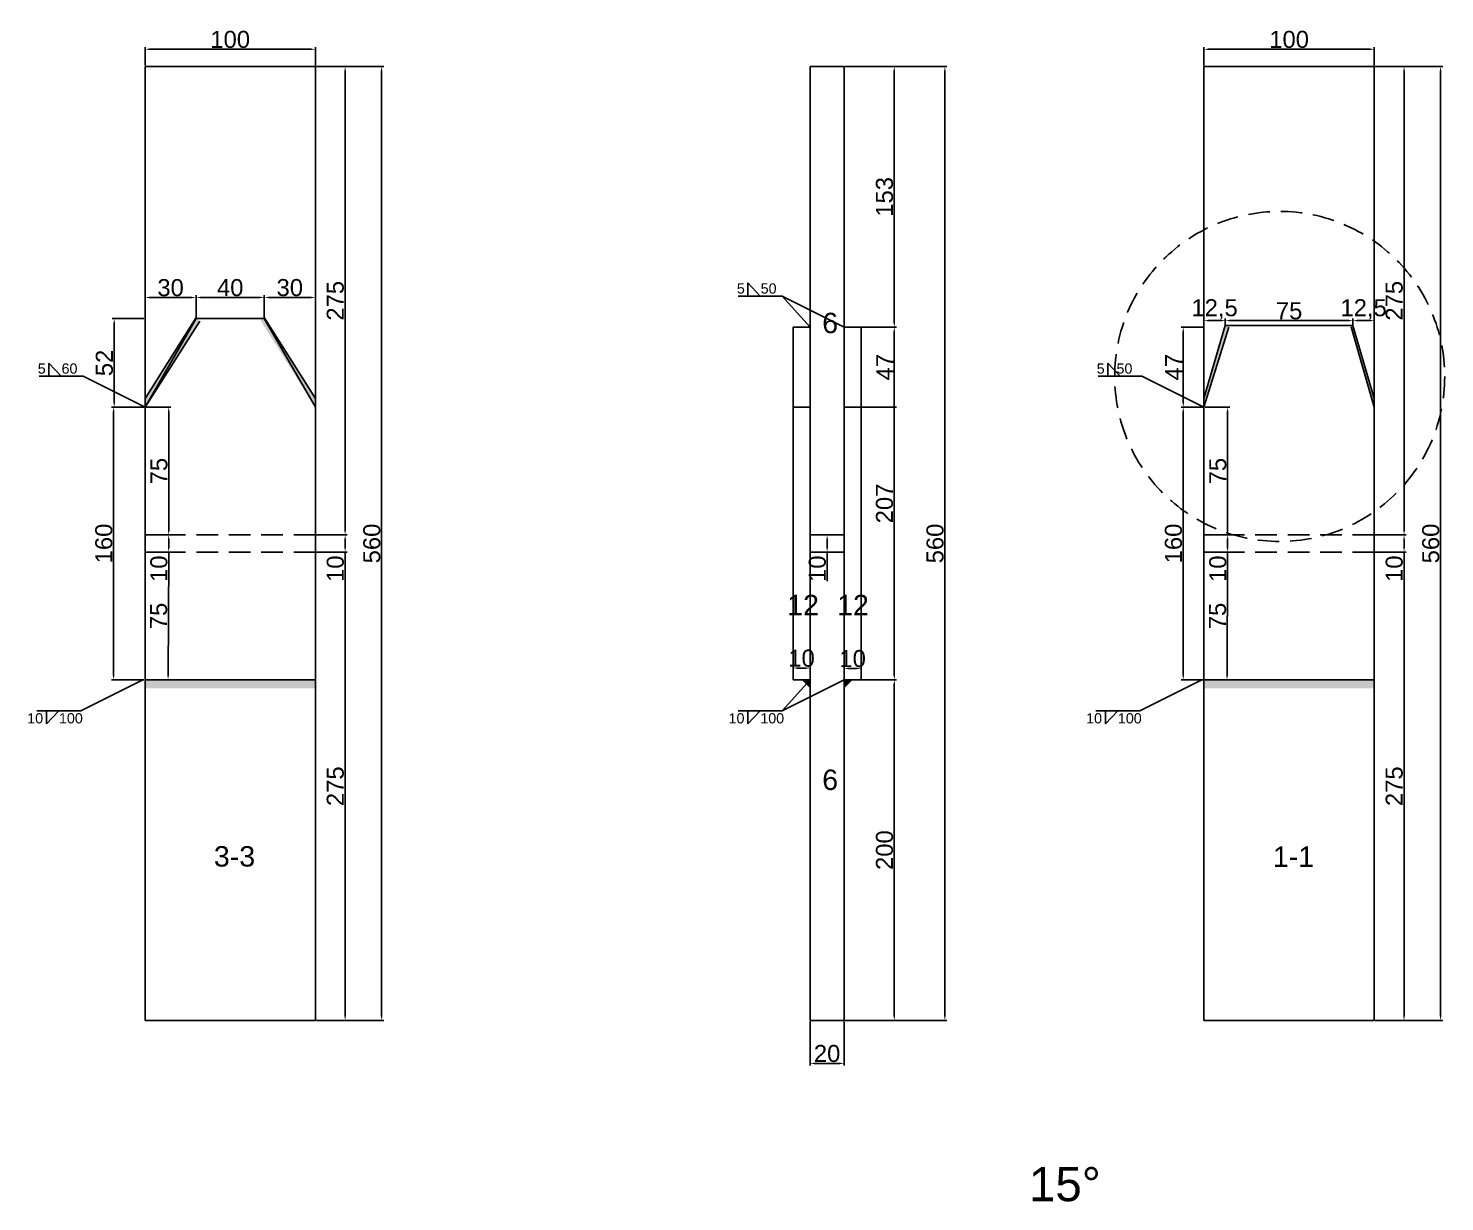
# Model space of a CAD drawing. Header units: millimetres. Extents: x 2042 to 9365, y 311 to 1128.
# Drawn here: x 6769 to 7601, y 311 to 1000 of the extents above; entities that cross this region are included whole.
import ezdxf

# ---------------------------------------------------------------- set-up
doc = ezdxf.new("R2010")
doc.units = ezdxf.units.MM
doc.linetypes.add('DASHED', pattern=[19.05, 12.7, -6.35])
for name, color, linetype in [('切平处', 3, 'DASHED'), ('尺寸标注', 6, 'Continuous'), ('标号', 4, 'Continuous'), ('焊缝', 250, 'Continuous')]:
    doc.layers.add(name, color=color, linetype=linetype)
doc.styles.get("Standard").update_dxf_attribs({"font": 'arial.ttf'})
doc.dimstyles.new('ISO-25-JHF', dxfattribs={"dimtxt": 10, "dimasz": 2.5, "dimexe": 1.25, "dimexo": 0.625, "dimtad": 1, "dimtxsty": 'Standard', "dimcen": 2.5, "dimadec": 0, "dimazin": 0, "dimtfac": 1, "dimtmove": 0, "dimatfit": 3, "dimfxl": 1, "dimarcsym": 0})

# ---------------------------------------------------------------- blocks, each defined once
blk = doc.blocks.new('*D189')
at = {"layer": 'Defpoints', "color": 0, "transparency": 16777216}
for p in [(7559.55, 987.56), (7459.55, 977.42), (7559.55, 977.42)]:
    blk.add_point(p, dxfattribs=at)
at = {"layer": '尺寸标注', "color": 0, "lineweight": -2, "transparency": 16777216}
for p, q in [((7459.55, 978.05), (7459.55, 988.81)), ((7462.05, 987.56), (7557.05, 987.56)), ((7559.55, 978.05), (7559.55, 988.81))]:
    blk.add_line(p, q, dxfattribs=at)
at = {"layer": '尺寸标注', "color": 0, "transparency": 16777216}
for points in [[(7462.05, 987.98), (7462.05, 987.14), (7459.55, 987.56)], [(7557.05, 987.98), (7557.05, 987.14), (7559.55, 987.56)]]:
    blk.add_solid(points, dxfattribs=at)
at = {"layer": '尺寸标注', "color": 0, "transparency": 16777216, "insert": (7509.55, 993.29), "char_height": 10, "attachment_point": 5}
blk.add_mtext('100', dxfattribs=at)
blk = doc.blocks.new('*D190')
at = {"layer": 'Defpoints', "color": 0, "transparency": 16777216}
for p in [(7559.55, 977.42), (7559.55, 702.42), (7577.03, 702.42)]:
    blk.add_point(p, dxfattribs=at)
at = {"layer": '尺寸标注', "color": 0, "lineweight": -2, "transparency": 16777216}
for p, q in [((7560.17, 977.42), (7578.28, 977.42)), ((7577.03, 974.92), (7577.03, 704.92)), ((7560.17, 702.42), (7578.28, 702.42))]:
    blk.add_line(p, q, dxfattribs=at)
at = {"layer": '尺寸标注', "color": 0, "transparency": 16777216}
for points in [[(7576.61, 974.92), (7577.44, 974.92), (7577.03, 977.42)], [(7576.61, 704.92), (7577.44, 704.92), (7577.03, 702.42)]]:
    blk.add_solid(points, dxfattribs=at)
at = {"layer": '尺寸标注', "color": 0, "transparency": 16777216, "insert": (7571.3, 839.92), "char_height": 10, "attachment_point": 5, "rotation": 90}
blk.add_mtext('275', dxfattribs=at)
blk = doc.blocks.new('*D162')
at = {"layer": 'Defpoints', "color": 0, "transparency": 16777216}
for p in [(7447.39, 777.42), (7459.55, 777.42), (7459.55, 617.42)]:
    blk.add_point(p, dxfattribs=at)
at = {"layer": '尺寸标注', "color": 0, "lineweight": -2, "transparency": 16777216}
for p, q in [((7458.92, 777.42), (7446.14, 777.42)), ((7447.39, 619.92), (7447.39, 774.92)), ((7458.92, 617.42), (7446.14, 617.42))]:
    blk.add_line(p, q, dxfattribs=at)
at = {"layer": '尺寸标注', "color": 0, "transparency": 16777216}
for points in [[(7446.97, 774.92), (7447.81, 774.92), (7447.39, 777.42)], [(7446.97, 619.92), (7447.81, 619.92), (7447.39, 617.42)]]:
    blk.add_solid(points, dxfattribs=at)
at = {"layer": '尺寸标注', "color": 0, "transparency": 16777216, "insert": (7441.66, 697.42), "char_height": 10, "attachment_point": 5, "rotation": 90}
blk.add_mtext('160', dxfattribs=at)
blk = doc.blocks.new('*D191')
at = {"layer": 'Defpoints', "color": 0, "transparency": 16777216}
for p in [(7559.55, 702.42), (7559.55, 692.42), (7577.03, 692.42)]:
    blk.add_point(p, dxfattribs=at)
at = {"layer": '尺寸标注', "color": 0, "lineweight": -2, "transparency": 16777216}
for p, q in [((7560.17, 702.42), (7578.28, 702.42)), ((7577.03, 699.92), (7577.03, 694.92)), ((7560.17, 692.42), (7578.28, 692.42)), ((7577.03, 692.42), (7577.03, 675.32))]:
    blk.add_line(p, q, dxfattribs=at)
at = {"layer": '尺寸标注', "color": 0, "transparency": 16777216}
for points in [[(7576.61, 699.92), (7577.44, 699.92), (7577.03, 702.42)], [(7576.61, 694.92), (7577.44, 694.92), (7577.03, 692.42)]]:
    blk.add_solid(points, dxfattribs=at)
at = {"layer": '尺寸标注', "color": 0, "transparency": 16777216, "insert": (7571.3, 682.62), "char_height": 10, "attachment_point": 5, "rotation": 90}
blk.add_mtext('10', dxfattribs=at)
blk = doc.blocks.new('*D192')
at = {"layer": 'Defpoints', "color": 0, "transparency": 16777216}
for p in [(7559.55, 692.42), (7559.55, 417.42), (7577.03, 417.42)]:
    blk.add_point(p, dxfattribs=at)
at = {"layer": '尺寸标注', "color": 0, "lineweight": -2, "transparency": 16777216}
for p, q in [((7560.17, 692.42), (7578.28, 692.42)), ((7577.03, 689.92), (7577.03, 419.92)), ((7560.17, 417.42), (7578.28, 417.42))]:
    blk.add_line(p, q, dxfattribs=at)
at = {"layer": '尺寸标注', "color": 0, "transparency": 16777216}
for points in [[(7576.61, 689.92), (7577.44, 689.92), (7577.03, 692.42)], [(7576.61, 419.92), (7577.44, 419.92), (7577.03, 417.42)]]:
    blk.add_solid(points, dxfattribs=at)
at = {"layer": '尺寸标注', "color": 0, "transparency": 16777216, "insert": (7571.3, 554.92), "char_height": 10, "attachment_point": 5, "rotation": 90}
blk.add_mtext('275', dxfattribs=at)
blk = doc.blocks.new('*D163')
at = {"layer": 'Defpoints', "color": 0, "transparency": 16777216}
for p in [(7559.55, 977.42), (7559.55, 417.42), (7598.48, 417.42)]:
    blk.add_point(p, dxfattribs=at)
at = {"layer": '尺寸标注', "color": 0, "lineweight": -2, "transparency": 16777216}
for p, q in [((7560.17, 977.42), (7599.73, 977.42)), ((7598.48, 974.92), (7598.48, 419.92)), ((7560.17, 417.42), (7599.73, 417.42))]:
    blk.add_line(p, q, dxfattribs=at)
at = {"layer": '尺寸标注', "color": 0, "transparency": 16777216}
for points in [[(7598.06, 974.92), (7598.9, 974.92), (7598.48, 977.42)], [(7598.06, 419.92), (7598.9, 419.92), (7598.48, 417.42)]]:
    blk.add_solid(points, dxfattribs=at)
at = {"layer": '尺寸标注', "color": 0, "transparency": 16777216, "insert": (7592.75, 697.42), "char_height": 10, "attachment_point": 5, "rotation": 90}
blk.add_mtext('560', dxfattribs=at)
blk = doc.blocks.new('*D193')
at = {"layer": 'Defpoints', "color": 0, "transparency": 16777216}
for p in [(7228.28, 417.42), (7248.28, 417.42), (7248.28, 392.23)]:
    blk.add_point(p, dxfattribs=at)
at = {"layer": '尺寸标注', "color": 0, "lineweight": -2, "transparency": 16777216}
for p, q in [((7228.28, 416.8), (7228.28, 390.98)), ((7248.28, 416.8), (7248.28, 390.98)), ((7230.78, 392.23), (7245.78, 392.23))]:
    blk.add_line(p, q, dxfattribs=at)
at = {"layer": '尺寸标注', "color": 0, "transparency": 16777216}
for points in [[(7230.78, 392.64), (7230.78, 391.81), (7228.28, 392.23)], [(7245.78, 392.64), (7245.78, 391.81), (7248.28, 392.23)]]:
    blk.add_solid(points, dxfattribs=at)
at = {"layer": '尺寸标注', "color": 0, "transparency": 16777216, "insert": (7238.28, 397.96), "char_height": 10, "attachment_point": 5}
blk.add_mtext('20', dxfattribs=at)
blk = doc.blocks.new('*D194')
at = {"layer": 'Defpoints', "color": 0, "transparency": 16777216}
for p in [(7228.28, 624.31), (7218.28, 617.42), (7228.28, 617.42)]:
    blk.add_point(p, dxfattribs=at)
at = {"layer": '尺寸标注', "color": 0, "lineweight": -2, "transparency": 16777216}
for p, q in [((7218.28, 618.05), (7218.28, 625.56)), ((7220.78, 624.31), (7225.78, 624.31)), ((7228.28, 618.05), (7228.28, 625.56))]:
    blk.add_line(p, q, dxfattribs=at)
at = {"layer": '尺寸标注', "color": 0, "transparency": 16777216}
for points in [[(7220.78, 624.72), (7220.78, 623.89), (7218.28, 624.31)], [(7225.78, 624.72), (7225.78, 623.89), (7228.28, 624.31)]]:
    blk.add_solid(points, dxfattribs=at)
at = {"layer": '尺寸标注', "color": 0, "transparency": 16777216, "insert": (7223.28, 630.04), "char_height": 10, "attachment_point": 5}
blk.add_mtext('10', dxfattribs=at)
blk = doc.blocks.new('*D195')
at = {"layer": 'Defpoints', "color": 0, "transparency": 16777216}
for p in [(7258.28, 624.09), (7248.28, 617.42), (7258.28, 617.42)]:
    blk.add_point(p, dxfattribs=at)
at = {"layer": '尺寸标注', "color": 0, "lineweight": -2, "transparency": 16777216}
for p, q in [((7248.28, 618.05), (7248.28, 625.34)), ((7250.78, 624.09), (7255.78, 624.09)), ((7258.28, 618.05), (7258.28, 625.34))]:
    blk.add_line(p, q, dxfattribs=at)
at = {"layer": '尺寸标注', "color": 0, "transparency": 16777216}
for points in [[(7250.78, 624.51), (7250.78, 623.68), (7248.28, 624.09)], [(7255.78, 624.51), (7255.78, 623.68), (7258.28, 624.09)]]:
    blk.add_solid(points, dxfattribs=at)
at = {"layer": '尺寸标注', "color": 0, "transparency": 16777216, "insert": (7253.28, 629.82), "char_height": 10, "attachment_point": 5}
blk.add_mtext('10', dxfattribs=at)
blk = doc.blocks.new('*D196')
at = {"layer": 'Defpoints', "color": 0, "transparency": 16777216}
for p in [(7248.28, 977.42), (7248.28, 824.42), (7277.75, 824.42)]:
    blk.add_point(p, dxfattribs=at)
at = {"layer": '尺寸标注', "color": 0, "lineweight": -2, "transparency": 16777216}
for p, q in [((7248.91, 977.42), (7279, 977.42)), ((7277.75, 974.92), (7277.75, 826.92)), ((7248.91, 824.42), (7279, 824.42))]:
    blk.add_line(p, q, dxfattribs=at)
at = {"layer": '尺寸标注', "color": 0, "transparency": 16777216}
for points in [[(7277.33, 974.92), (7278.17, 974.92), (7277.75, 977.42)], [(7277.33, 826.92), (7278.17, 826.92), (7277.75, 824.42)]]:
    blk.add_solid(points, dxfattribs=at)
at = {"layer": '尺寸标注', "color": 0, "transparency": 16777216, "insert": (7272.01, 900.92), "char_height": 10, "attachment_point": 5, "rotation": 90}
blk.add_mtext('153', dxfattribs=at)
blk = doc.blocks.new('*D197')
at = {"layer": 'Defpoints', "color": 0, "transparency": 16777216}
for p in [(7258.28, 824.42), (7258.28, 617.42), (7277.75, 617.42)]:
    blk.add_point(p, dxfattribs=at)
at = {"layer": '尺寸标注', "color": 0, "lineweight": -2, "transparency": 16777216}
for p, q in [((7258.91, 824.42), (7279, 824.42)), ((7277.75, 821.92), (7277.75, 619.92)), ((7258.91, 617.42), (7279, 617.42))]:
    blk.add_line(p, q, dxfattribs=at)
at = {"layer": '尺寸标注', "color": 0, "transparency": 16777216}
for points in [[(7277.33, 821.92), (7278.17, 821.92), (7277.75, 824.42)], [(7277.33, 619.92), (7278.17, 619.92), (7277.75, 617.42)]]:
    blk.add_solid(points, dxfattribs=at)
at = {"layer": '尺寸标注', "color": 0, "transparency": 16777216, "insert": (7272.02, 720.92), "char_height": 10, "attachment_point": 5, "rotation": 90}
blk.add_mtext('207', dxfattribs=at)
blk = doc.blocks.new('*D198')
at = {"layer": 'Defpoints', "color": 0, "transparency": 16777216}
for p in [(7248.28, 617.42), (7248.28, 417.42), (7277.75, 417.42)]:
    blk.add_point(p, dxfattribs=at)
at = {"layer": '尺寸标注', "color": 0, "lineweight": -2, "transparency": 16777216}
for p, q in [((7248.91, 617.42), (7279, 617.42)), ((7277.75, 614.92), (7277.75, 419.92)), ((7248.91, 417.42), (7279, 417.42))]:
    blk.add_line(p, q, dxfattribs=at)
at = {"layer": '尺寸标注', "color": 0, "transparency": 16777216}
for points in [[(7277.33, 614.92), (7278.17, 614.92), (7277.75, 617.42)], [(7277.33, 419.92), (7278.17, 419.92), (7277.75, 417.42)]]:
    blk.add_solid(points, dxfattribs=at)
at = {"layer": '尺寸标注', "color": 0, "transparency": 16777216, "insert": (7272.02, 517.42), "char_height": 10, "attachment_point": 5, "rotation": 90}
blk.add_mtext('200', dxfattribs=at)
blk = doc.blocks.new('*D164')
at = {"layer": 'Defpoints', "color": 0, "transparency": 16777216}
for p in [(7248.91, 977.42), (7248.91, 417.42), (7307.42, 417.42)]:
    blk.add_point(p, dxfattribs=at)
at = {"layer": '尺寸标注', "color": 0, "lineweight": -2, "transparency": 16777216}
for p, q in [((7249.53, 977.42), (7308.67, 977.42)), ((7307.42, 974.92), (7307.42, 419.92)), ((7249.53, 417.42), (7308.67, 417.42))]:
    blk.add_line(p, q, dxfattribs=at)
at = {"layer": '尺寸标注', "color": 0, "transparency": 16777216}
for points in [[(7307, 974.92), (7307.84, 974.92), (7307.42, 977.42)], [(7307, 419.92), (7307.84, 419.92), (7307.42, 417.42)]]:
    blk.add_solid(points, dxfattribs=at)
at = {"layer": '尺寸标注', "color": 0, "transparency": 16777216, "insert": (7301.69, 697.42), "char_height": 10, "attachment_point": 5, "rotation": 90}
blk.add_mtext('560', dxfattribs=at)
blk = doc.blocks.new('*D199')
at = {"layer": 'Defpoints', "color": 0, "transparency": 16777216}
for p in [(7248.28, 702.42), (7238.28, 692.42), (7248.28, 692.42)]:
    blk.add_point(p, dxfattribs=at)
at = {"layer": '尺寸标注', "color": 0, "lineweight": -2, "transparency": 16777216}
for p, q in [((7247.66, 702.42), (7237.03, 702.42)), ((7238.28, 699.92), (7238.28, 694.92)), ((7247.66, 692.42), (7237.03, 692.42)), ((7238.28, 692.42), (7238.28, 675.32))]:
    blk.add_line(p, q, dxfattribs=at)
at = {"layer": '尺寸标注', "color": 0, "transparency": 16777216}
for points in [[(7237.86, 699.92), (7238.7, 699.92), (7238.28, 702.42)], [(7237.86, 694.92), (7238.7, 694.92), (7238.28, 692.42)]]:
    blk.add_solid(points, dxfattribs=at)
at = {"layer": '尺寸标注', "color": 0, "transparency": 16777216, "insert": (7232.55, 682.62), "char_height": 10, "attachment_point": 5, "rotation": 90}
blk.add_mtext('10', dxfattribs=at)
blk = doc.blocks.new('*D200')
at = {"layer": 'Defpoints', "color": 0, "transparency": 16777216}
for p in [(7459.55, 777.42), (7459.55, 702.42), (7473.44, 702.42)]:
    blk.add_point(p, dxfattribs=at)
at = {"layer": '尺寸标注', "color": 0, "lineweight": -2, "transparency": 16777216}
for p, q in [((7460.17, 777.42), (7474.69, 777.42)), ((7473.44, 774.92), (7473.44, 704.92)), ((7460.17, 702.42), (7474.69, 702.42))]:
    blk.add_line(p, q, dxfattribs=at)
at = {"layer": '尺寸标注', "color": 0, "transparency": 16777216}
for points in [[(7473.02, 774.92), (7473.86, 774.92), (7473.44, 777.42)], [(7473.02, 704.92), (7473.86, 704.92), (7473.44, 702.42)]]:
    blk.add_solid(points, dxfattribs=at)
at = {"layer": '尺寸标注', "color": 0, "transparency": 16777216, "insert": (7467.73, 739.92), "char_height": 10, "attachment_point": 5, "rotation": 90}
blk.add_mtext('75', dxfattribs=at)
blk = doc.blocks.new('*D201')
at = {"layer": 'Defpoints', "color": 0, "transparency": 16777216}
for p in [(7459.55, 702.42), (7459.55, 692.42), (7473.44, 692.42)]:
    blk.add_point(p, dxfattribs=at)
at = {"layer": '尺寸标注', "color": 0, "lineweight": -2, "transparency": 16777216}
for p, q in [((7460.17, 702.42), (7474.69, 702.42)), ((7473.44, 699.92), (7473.44, 694.92)), ((7460.17, 692.42), (7474.69, 692.42)), ((7473.44, 692.42), (7473.44, 675.32))]:
    blk.add_line(p, q, dxfattribs=at)
at = {"layer": '尺寸标注', "color": 0, "transparency": 16777216}
for points in [[(7473.02, 699.92), (7473.86, 699.92), (7473.44, 702.42)], [(7473.02, 694.92), (7473.86, 694.92), (7473.44, 692.42)]]:
    blk.add_solid(points, dxfattribs=at)
at = {"layer": '尺寸标注', "color": 0, "transparency": 16777216, "insert": (7467.71, 682.62), "char_height": 10, "attachment_point": 5, "rotation": 90}
blk.add_mtext('10', dxfattribs=at)
blk = doc.blocks.new('*D165')
at = {"layer": 'Defpoints', "color": 0, "transparency": 16777216}
for p in [(7459.55, 692.42), (7459.18, 617.42), (7473.07, 617.36)]:
    blk.add_point(p, dxfattribs=at)
at = {"layer": '尺寸标注', "color": 0, "lineweight": -2, "transparency": 16777216}
for p, q in [((7460.17, 692.42), (7474.69, 692.35)), ((7473.43, 689.86), (7473.09, 619.86)), ((7459.81, 617.42), (7474.32, 617.35))]:
    blk.add_line(p, q, dxfattribs=at)
at = {"layer": '尺寸标注', "color": 0, "transparency": 16777216}
for points in [[(7473.01, 689.86), (7473.84, 689.85), (7473.44, 692.36)], [(7472.67, 619.86), (7473.5, 619.85), (7473.07, 617.36)]]:
    blk.add_solid(points, dxfattribs=at)
at = {"layer": '尺寸标注', "color": 0, "transparency": 16777216, "insert": (7467.55, 654.88), "char_height": 10, "attachment_point": 5, "rotation": 89.72111}
blk.add_mtext('75', dxfattribs=at)
blk = doc.blocks.new('*D166')
at = {"layer": 'Defpoints', "color": 0, "transparency": 16777216}
for p in [(7258.28, 824.42), (7258.28, 777.42), (7277.75, 777.42)]:
    blk.add_point(p, dxfattribs=at)
at = {"layer": '尺寸标注', "color": 0, "lineweight": -2, "transparency": 16777216}
for p, q in [((7258.91, 824.42), (7279, 824.42)), ((7277.75, 821.92), (7277.75, 779.92)), ((7258.91, 777.42), (7279, 777.42))]:
    blk.add_line(p, q, dxfattribs=at)
at = {"layer": '尺寸标注', "color": 0, "transparency": 16777216}
for points in [[(7277.33, 821.92), (7278.17, 821.92), (7277.75, 824.42)], [(7277.33, 779.92), (7278.17, 779.92), (7277.75, 777.42)]]:
    blk.add_solid(points, dxfattribs=at)
at = {"layer": '尺寸标注', "color": 0, "transparency": 16777216, "insert": (7272.12, 800.92), "char_height": 10, "attachment_point": 5, "rotation": 90}
blk.add_mtext('47', dxfattribs=at)
blk = doc.blocks.new('*D202')
at = {"layer": 'Defpoints', "color": 0, "transparency": 16777216}
for p in [(7447.39, 824.42), (7459.55, 824.42), (7459.55, 777.42)]:
    blk.add_point(p, dxfattribs=at)
at = {"layer": '尺寸标注', "color": 0, "lineweight": -2, "transparency": 16777216}
for p, q in [((7458.92, 824.42), (7446.14, 824.42)), ((7447.39, 779.92), (7447.39, 821.92)), ((7458.92, 777.42), (7446.14, 777.42))]:
    blk.add_line(p, q, dxfattribs=at)
at = {"layer": '尺寸标注', "color": 0, "transparency": 16777216}
for points in [[(7446.97, 821.92), (7447.81, 821.92), (7447.39, 824.42)], [(7446.97, 779.92), (7447.81, 779.92), (7447.39, 777.42)]]:
    blk.add_solid(points, dxfattribs=at)
at = {"layer": '尺寸标注', "color": 0, "transparency": 16777216, "insert": (7441.77, 800.92), "char_height": 10, "attachment_point": 5, "rotation": 89.99989}
blk.add_mtext('47', dxfattribs=at)
blk = doc.blocks.new('*D167')
at = {"layer": 'Defpoints', "color": 0, "transparency": 16777216}
for p in [(7459.55, 824.83), (7472.05, 828.27), (7472.05, 824.83)]:
    blk.add_point(p, dxfattribs=at)
at = {"layer": '尺寸标注', "color": 0, "lineweight": -2, "transparency": 16777216}
for p, q in [((7459.55, 825.45), (7459.55, 829.52)), ((7462.05, 828.27), (7469.55, 828.27)), ((7472.05, 825.45), (7472.05, 829.52))]:
    blk.add_line(p, q, dxfattribs=at)
at = {"layer": '尺寸标注', "color": 0, "transparency": 16777216}
for points in [[(7462.05, 828.68), (7462.05, 827.85), (7459.55, 828.27)], [(7469.55, 828.68), (7469.55, 827.85), (7472.05, 828.27)]]:
    blk.add_solid(points, dxfattribs=at)
at = {"layer": '尺寸标注', "color": 0, "transparency": 16777216, "insert": (7465.8, 834.9), "char_height": 10, "attachment_point": 5}
blk.add_mtext('12,5', dxfattribs=at)
blk = doc.blocks.new('*D168')
at = {"layer": 'Defpoints', "color": 0, "transparency": 16777216}
for p in [(7472.05, 824.78), (7547.05, 828.27), (7547.05, 824.78)]:
    blk.add_point(p, dxfattribs=at)
at = {"layer": '尺寸标注', "color": 0, "lineweight": -2, "transparency": 16777216}
for p, q in [((7472.05, 825.41), (7472.05, 829.52)), ((7474.55, 828.27), (7544.55, 828.27)), ((7547.05, 825.41), (7547.05, 829.52))]:
    blk.add_line(p, q, dxfattribs=at)
at = {"layer": '尺寸标注', "color": 0, "transparency": 16777216}
for points in [[(7474.55, 828.68), (7474.55, 827.85), (7472.05, 828.27)], [(7544.55, 828.68), (7544.55, 827.85), (7547.05, 828.27)]]:
    blk.add_solid(points, dxfattribs=at)
at = {"layer": '尺寸标注', "color": 0, "transparency": 16777216, "insert": (7509.55, 833.98), "char_height": 10, "attachment_point": 5}
blk.add_mtext('75', dxfattribs=at)
blk = doc.blocks.new('*D169')
at = {"layer": 'Defpoints', "color": 0, "transparency": 16777216}
for p in [(7547.05, 825.41), (7559.55, 828.27), (7559.55, 825.41)]:
    blk.add_point(p, dxfattribs=at)
at = {"layer": '尺寸标注', "color": 0, "lineweight": -2, "transparency": 16777216}
for p, q in [((7547.05, 826.03), (7547.05, 829.52)), ((7549.55, 828.27), (7557.05, 828.27)), ((7559.55, 826.03), (7559.55, 829.52))]:
    blk.add_line(p, q, dxfattribs=at)
at = {"layer": '尺寸标注', "color": 0, "transparency": 16777216}
for points in [[(7549.55, 828.68), (7549.55, 827.85), (7547.05, 828.27)], [(7557.05, 828.68), (7557.05, 827.85), (7559.55, 828.27)]]:
    blk.add_solid(points, dxfattribs=at)
at = {"layer": '尺寸标注', "color": 0, "transparency": 16777216, "insert": (7553.3, 834.9), "char_height": 10, "attachment_point": 5}
blk.add_mtext('12,5', dxfattribs=at)
blk = doc.blocks.new('*D238')
at = {"layer": 'Defpoints', "color": 0, "transparency": 16777216}
for p in [(6937.81, 987.56), (6837.81, 977.42), (6937.81, 977.42)]:
    blk.add_point(p, dxfattribs=at)
at = {"layer": '尺寸标注', "color": 0, "lineweight": -2, "transparency": 16777216}
for p, q in [((6837.81, 978.05), (6837.81, 988.81)), ((6840.31, 987.56), (6935.31, 987.56)), ((6937.81, 978.05), (6937.81, 988.81))]:
    blk.add_line(p, q, dxfattribs=at)
at = {"layer": '尺寸标注', "color": 0, "transparency": 16777216}
for points in [[(6840.31, 987.98), (6840.31, 987.14), (6837.81, 987.56)], [(6935.31, 987.98), (6935.31, 987.14), (6937.81, 987.56)]]:
    blk.add_solid(points, dxfattribs=at)
at = {"layer": '尺寸标注', "color": 0, "transparency": 16777216, "insert": (6887.81, 993.29), "char_height": 10, "attachment_point": 5}
blk.add_mtext('100', dxfattribs=at)
blk = doc.blocks.new('*D239')
at = {"layer": 'Defpoints', "color": 0, "transparency": 16777216}
for p in [(6937.81, 977.42), (6937.81, 702.42), (6955.29, 702.42)]:
    blk.add_point(p, dxfattribs=at)
at = {"layer": '尺寸标注', "color": 0, "lineweight": -2, "transparency": 16777216}
for p, q in [((6938.44, 977.42), (6956.54, 977.42)), ((6955.29, 974.92), (6955.29, 704.92)), ((6938.44, 702.42), (6956.54, 702.42))]:
    blk.add_line(p, q, dxfattribs=at)
at = {"layer": '尺寸标注', "color": 0, "transparency": 16777216}
for points in [[(6954.87, 974.92), (6955.71, 974.92), (6955.29, 977.42)], [(6954.87, 704.92), (6955.71, 704.92), (6955.29, 702.42)]]:
    blk.add_solid(points, dxfattribs=at)
at = {"layer": '尺寸标注', "color": 0, "transparency": 16777216, "insert": (6949.56, 839.92), "char_height": 10, "attachment_point": 5, "rotation": 90}
blk.add_mtext('275', dxfattribs=at)
blk = doc.blocks.new('*D233')
at = {"layer": 'Defpoints', "color": 0, "transparency": 16777216}
for p in [(6819.37, 777.42), (6837.81, 777.42), (6837.81, 617.42)]:
    blk.add_point(p, dxfattribs=at)
at = {"layer": '尺寸标注', "color": 0, "lineweight": -2, "transparency": 16777216}
for p, q in [((6837.19, 777.42), (6818.12, 777.42)), ((6819.37, 619.92), (6819.37, 774.92)), ((6837.19, 617.42), (6818.12, 617.42))]:
    blk.add_line(p, q, dxfattribs=at)
at = {"layer": '尺寸标注', "color": 0, "transparency": 16777216}
for points in [[(6818.95, 774.92), (6819.79, 774.92), (6819.37, 777.42)], [(6818.95, 619.92), (6819.79, 619.92), (6819.37, 617.42)]]:
    blk.add_solid(points, dxfattribs=at)
at = {"layer": '尺寸标注', "color": 0, "transparency": 16777216, "insert": (6813.64, 697.42), "char_height": 10, "attachment_point": 5, "rotation": 90}
blk.add_mtext('160', dxfattribs=at)
blk = doc.blocks.new('*D240')
at = {"layer": 'Defpoints', "color": 0, "transparency": 16777216}
for p in [(6937.81, 702.42), (6937.81, 692.42), (6955.29, 692.42)]:
    blk.add_point(p, dxfattribs=at)
at = {"layer": '尺寸标注', "color": 0, "lineweight": -2, "transparency": 16777216}
for p, q in [((6938.44, 702.42), (6956.54, 702.42)), ((6955.29, 699.92), (6955.29, 694.92)), ((6938.44, 692.42), (6956.54, 692.42)), ((6955.29, 692.42), (6955.29, 675.32))]:
    blk.add_line(p, q, dxfattribs=at)
at = {"layer": '尺寸标注', "color": 0, "transparency": 16777216}
for points in [[(6954.87, 699.92), (6955.71, 699.92), (6955.29, 702.42)], [(6954.87, 694.92), (6955.71, 694.92), (6955.29, 692.42)]]:
    blk.add_solid(points, dxfattribs=at)
at = {"layer": '尺寸标注', "color": 0, "transparency": 16777216, "insert": (6949.56, 682.62), "char_height": 10, "attachment_point": 5, "rotation": 90}
blk.add_mtext('10', dxfattribs=at)
blk = doc.blocks.new('*D241')
at = {"layer": 'Defpoints', "color": 0, "transparency": 16777216}
for p in [(6937.81, 692.42), (6937.81, 417.42), (6955.29, 417.42)]:
    blk.add_point(p, dxfattribs=at)
at = {"layer": '尺寸标注', "color": 0, "lineweight": -2, "transparency": 16777216}
for p, q in [((6938.44, 692.42), (6956.54, 692.42)), ((6955.29, 689.92), (6955.29, 419.92)), ((6938.44, 417.42), (6956.54, 417.42))]:
    blk.add_line(p, q, dxfattribs=at)
at = {"layer": '尺寸标注', "color": 0, "transparency": 16777216}
for points in [[(6954.87, 689.92), (6955.71, 689.92), (6955.29, 692.42)], [(6954.87, 419.92), (6955.71, 419.92), (6955.29, 417.42)]]:
    blk.add_solid(points, dxfattribs=at)
at = {"layer": '尺寸标注', "color": 0, "transparency": 16777216, "insert": (6949.56, 554.92), "char_height": 10, "attachment_point": 5, "rotation": 90}
blk.add_mtext('275', dxfattribs=at)
blk = doc.blocks.new('*D234')
at = {"layer": 'Defpoints', "color": 0, "transparency": 16777216}
for p in [(6937.81, 977.42), (6937.81, 417.42), (6976.74, 417.42)]:
    blk.add_point(p, dxfattribs=at)
at = {"layer": '尺寸标注', "color": 0, "lineweight": -2, "transparency": 16777216}
for p, q in [((6938.44, 977.42), (6977.99, 977.42)), ((6976.74, 974.92), (6976.74, 419.92)), ((6938.44, 417.42), (6977.99, 417.42))]:
    blk.add_line(p, q, dxfattribs=at)
at = {"layer": '尺寸标注', "color": 0, "transparency": 16777216}
for points in [[(6976.33, 974.92), (6977.16, 974.92), (6976.74, 977.42)], [(6976.33, 419.92), (6977.16, 419.92), (6976.74, 417.42)]]:
    blk.add_solid(points, dxfattribs=at)
at = {"layer": '尺寸标注', "color": 0, "transparency": 16777216, "insert": (6971.01, 697.42), "char_height": 10, "attachment_point": 5, "rotation": 90}
blk.add_mtext('560', dxfattribs=at)
blk = doc.blocks.new('*D242')
at = {"layer": 'Defpoints', "color": 0, "transparency": 16777216}
for p in [(6837.81, 777.42), (6837.81, 702.42), (6851.7, 702.42)]:
    blk.add_point(p, dxfattribs=at)
at = {"layer": '尺寸标注', "color": 0, "lineweight": -2, "transparency": 16777216}
for p, q in [((6838.44, 777.42), (6852.95, 777.42)), ((6851.7, 774.92), (6851.7, 704.92)), ((6838.44, 702.42), (6852.95, 702.42))]:
    blk.add_line(p, q, dxfattribs=at)
at = {"layer": '尺寸标注', "color": 0, "transparency": 16777216}
for points in [[(6851.29, 774.92), (6852.12, 774.92), (6851.7, 777.42)], [(6851.29, 704.92), (6852.12, 704.92), (6851.7, 702.42)]]:
    blk.add_solid(points, dxfattribs=at)
at = {"layer": '尺寸标注', "color": 0, "transparency": 16777216, "insert": (6845.99, 739.92), "char_height": 10, "attachment_point": 5, "rotation": 90}
blk.add_mtext('75', dxfattribs=at)
blk = doc.blocks.new('*D243')
at = {"layer": 'Defpoints', "color": 0, "transparency": 16777216}
for p in [(6837.81, 702.42), (6837.81, 692.42), (6851.7, 692.42)]:
    blk.add_point(p, dxfattribs=at)
at = {"layer": '尺寸标注', "color": 0, "lineweight": -2, "transparency": 16777216}
for p, q in [((6838.44, 702.42), (6852.95, 702.42)), ((6851.7, 699.92), (6851.7, 694.92)), ((6838.44, 692.42), (6852.95, 692.42)), ((6851.7, 692.42), (6851.7, 675.32))]:
    blk.add_line(p, q, dxfattribs=at)
at = {"layer": '尺寸标注', "color": 0, "transparency": 16777216}
for points in [[(6851.29, 699.92), (6852.12, 699.92), (6851.7, 702.42)], [(6851.29, 694.92), (6852.12, 694.92), (6851.7, 692.42)]]:
    blk.add_solid(points, dxfattribs=at)
at = {"layer": '尺寸标注', "color": 0, "transparency": 16777216, "insert": (6845.97, 682.62), "char_height": 10, "attachment_point": 5, "rotation": 90}
blk.add_mtext('10', dxfattribs=at)
blk = doc.blocks.new('*D235')
at = {"layer": 'Defpoints', "color": 0, "transparency": 16777216}
for p in [(6837.81, 692.42), (6837.45, 617.42), (6851.34, 617.36)]:
    blk.add_point(p, dxfattribs=at)
at = {"layer": '尺寸标注', "color": 0, "lineweight": -2, "transparency": 16777216}
for p, q in [((6838.44, 692.42), (6852.95, 692.35)), ((6851.69, 689.86), (6851.35, 619.86)), ((6838.07, 617.42), (6852.59, 617.35))]:
    blk.add_line(p, q, dxfattribs=at)
at = {"layer": '尺寸标注', "color": 0, "transparency": 16777216}
for points in [[(6851.27, 689.86), (6852.11, 689.85), (6851.7, 692.36)], [(6850.93, 619.86), (6851.77, 619.85), (6851.34, 617.36)]]:
    blk.add_solid(points, dxfattribs=at)
at = {"layer": '尺寸标注', "color": 0, "transparency": 16777216, "insert": (6845.81, 654.88), "char_height": 10, "attachment_point": 5, "rotation": 89.72111}
blk.add_mtext('75', dxfattribs=at)
blk = doc.blocks.new('*D236')
at = {"layer": 'Defpoints', "color": 0, "transparency": 16777216}
for p in [(6819.72, 829.42), (6837.81, 829.42), (6837.81, 777.42)]:
    blk.add_point(p, dxfattribs=at)
at = {"layer": '尺寸标注', "color": 0, "lineweight": -2, "transparency": 16777216}
for p, q in [((6837.19, 829.42), (6818.47, 829.42)), ((6819.72, 779.92), (6819.72, 826.92)), ((6837.19, 777.42), (6818.47, 777.42))]:
    blk.add_line(p, q, dxfattribs=at)
at = {"layer": '尺寸标注', "color": 0, "transparency": 16777216}
for points in [[(6819.31, 826.92), (6820.14, 826.92), (6819.72, 829.42)], [(6819.31, 779.92), (6820.14, 779.92), (6819.72, 777.42)]]:
    blk.add_solid(points, dxfattribs=at)
at = {"layer": '尺寸标注', "color": 0, "transparency": 16777216, "insert": (6813.99, 803.42), "char_height": 10, "attachment_point": 5, "rotation": 90}
blk.add_mtext('52', dxfattribs=at)
blk = doc.blocks.new('*D244')
at = {"layer": 'Defpoints', "color": 0, "transparency": 16777216}
for p in [(6867.81, 841.83), (6837.81, 829.42), (6867.81, 829.42)]:
    blk.add_point(p, dxfattribs=at)
at = {"layer": '尺寸标注', "color": 0, "lineweight": -2, "transparency": 16777216}
for p, q in [((6837.81, 830.05), (6837.81, 843.08)), ((6840.31, 841.83), (6865.31, 841.83)), ((6867.81, 830.05), (6867.81, 843.08))]:
    blk.add_line(p, q, dxfattribs=at)
at = {"layer": '尺寸标注', "color": 0, "transparency": 16777216}
for points in [[(6840.31, 842.25), (6840.31, 841.41), (6837.81, 841.83)], [(6865.31, 842.25), (6865.31, 841.41), (6867.81, 841.83)]]:
    blk.add_solid(points, dxfattribs=at)
at = {"layer": '尺寸标注', "color": 0, "transparency": 16777216, "insert": (6852.81, 847.56), "char_height": 10, "attachment_point": 5}
blk.add_mtext('30', dxfattribs=at)
blk = doc.blocks.new('*D245')
at = {"layer": 'Defpoints', "color": 0, "transparency": 16777216}
for p in [(6907.81, 841.86), (6867.81, 829.42), (6907.81, 829.42)]:
    blk.add_point(p, dxfattribs=at)
at = {"layer": '尺寸标注', "color": 0, "lineweight": -2, "transparency": 16777216}
for p, q in [((6867.81, 830.05), (6867.81, 843.11)), ((6870.31, 841.86), (6905.31, 841.86)), ((6907.81, 830.05), (6907.81, 843.11))]:
    blk.add_line(p, q, dxfattribs=at)
at = {"layer": '尺寸标注', "color": 0, "transparency": 16777216}
for points in [[(6870.31, 842.28), (6870.31, 841.45), (6867.81, 841.86)], [(6905.31, 842.28), (6905.31, 841.45), (6907.81, 841.86)]]:
    blk.add_solid(points, dxfattribs=at)
at = {"layer": '尺寸标注', "color": 0, "transparency": 16777216, "insert": (6887.81, 847.59), "char_height": 10, "attachment_point": 5}
blk.add_mtext('40', dxfattribs=at)
blk = doc.blocks.new('*D237')
at = {"layer": 'Defpoints', "color": 0, "transparency": 16777216}
for p in [(6937.81, 841.86), (6907.81, 829.42), (6937.81, 829.42)]:
    blk.add_point(p, dxfattribs=at)
at = {"layer": '尺寸标注', "color": 0, "lineweight": -2, "transparency": 16777216}
for p, q in [((6907.81, 830.05), (6907.81, 843.11)), ((6910.31, 841.86), (6935.31, 841.86)), ((6937.81, 830.05), (6937.81, 843.11))]:
    blk.add_line(p, q, dxfattribs=at)
at = {"layer": '尺寸标注', "color": 0, "transparency": 16777216}
for points in [[(6910.31, 842.28), (6910.31, 841.45), (6907.81, 841.86)], [(6935.31, 842.28), (6935.31, 841.45), (6937.81, 841.86)]]:
    blk.add_solid(points, dxfattribs=at)
at = {"layer": '尺寸标注', "color": 0, "transparency": 16777216, "insert": (6922.81, 847.6), "char_height": 10, "attachment_point": 5}
blk.add_mtext('30', dxfattribs=at)

msp = doc.modelspace()

# ---------------------------------------------------------------- hatches: boundary and pattern name
at = {"layer": '焊缝'}
h = msp.add_hatch(color=250, dxfattribs=at)
h.dxf.hatch_style = 1
h.paths.add_polyline_path([(6837.811, 782.526), (6837.811, 777.423), (6869.929, 827.924), (6867.811, 830.048)])
h = msp.add_hatch(color=250, dxfattribs=at)
h.dxf.hatch_style = 1
h.paths.add_polyline_path([(6937.811, 782.526), (6937.811, 777.423), (6905.655, 828.294), (6907.811, 830.048)])
h = msp.add_hatch(color=250, dxfattribs=at)
h.dxf.hatch_style = 1
h.paths.add_polyline_path([(7459.549, 782.526), (7459.549, 777.423), (7474.134, 824.484), (7472.049, 825.455)])
h = msp.add_hatch(color=250, dxfattribs=at)
h.dxf.hatch_style = 1
h.paths.add_polyline_path([(7559.549, 782.526), (7559.549, 777.423), (7545.506, 824.476), (7547.049, 825.408)])
h = msp.add_hatch(color=250, dxfattribs=at)
h.dxf.hatch_style = 1
h.paths.add_polyline_path([(6837.811, 612.423), (6837.811, 617.423), (6937.811, 617.423), (6937.806, 612.423)])
h = msp.add_hatch(color=250, dxfattribs=at)
h.dxf.hatch_style = 1
h.paths.add_polyline_path([(7228.282, 612.423), (7223.282, 617.423), (7228.282, 617.423)])
h = msp.add_hatch(color=250, dxfattribs=at)
h.dxf.hatch_style = 1
h.paths.add_polyline_path([(7248.282, 612.423), (7253.282, 617.423), (7248.282, 617.423)])
h = msp.add_hatch(color=250, dxfattribs=at)
h.dxf.hatch_style = 1
h.paths.add_polyline_path([(7459.549, 612.423), (7459.549, 617.423), (7559.549, 617.423), (7559.544, 612.423)])

# ---------------------------------------------------------------- linework, layer by layer
for p, q in [((6837.811, 977.423), (6937.811, 977.423)), ((6837.811, 702.423), (6837.811, 977.423)), ((6937.811, 977.423), (6937.811, 702.423)), ((7228.282, 977.423), (7248.282, 977.423)), ((7228.282, 977.423), (7228.282, 702.423)), ((7248.282, 977.423), (7248.282, 702.423)), ((7459.549, 977.423), (7559.549, 977.423)), ((7459.549, 702.423), (7459.549, 977.423)), ((7559.549, 977.423), (7559.549, 702.423)), ((6867.811, 829.423), (6837.811, 777.423)), ((6867.811, 829.423), (6907.811, 829.423)), ((6907.811, 829.423), (6937.811, 777.423)), ((7228.282, 824.423), (7218.282, 824.423)), ((7218.282, 824.423), (7218.282, 617.423)), ((7248.282, 824.423), (7258.282, 824.423)), ((7258.282, 824.423), (7258.282, 617.423)), ((7472.049, 825.455), (7547.049, 825.408)), ((6837.811, 777.423), (6837.811, 617.423)), ((6937.811, 617.423), (6937.811, 777.423)), ((7228.282, 777.423), (7218.282, 777.423)), ((7258.282, 777.423), (7248.282, 777.423)), ((7459.549, 777.423), (7459.549, 617.423)), ((7559.549, 617.423), (7559.549, 777.423)), ((7248.282, 702.423), (7228.282, 702.423)), ((7228.282, 702.423), (7228.282, 692.423)), ((7248.282, 702.423), (7248.282, 692.423)), ((6837.811, 417.423), (6837.811, 692.423)), ((6937.811, 692.423), (6937.811, 417.423)), ((7248.282, 692.423), (7228.282, 692.423)), ((7228.282, 417.423), (7228.282, 692.423)), ((7248.282, 417.423), (7248.282, 692.423)), ((7459.549, 417.423), (7459.549, 692.423)), ((7559.549, 692.423), (7559.549, 417.423)), ((6837.811, 617.423), (6937.811, 617.423)), ((7218.282, 617.423), (7228.282, 617.423)), ((7258.282, 617.423), (7248.282, 617.423)), ((7459.549, 617.423), (7559.549, 617.423)), ((6937.811, 417.423), (6837.811, 417.423)), ((7228.282, 417.423), (7248.282, 417.423)), ((7559.549, 417.423), (7459.549, 417.423))]:
    msp.add_line(p, q)
at = {"linetype": 'DASHED'}
for p, q in [((6937.811, 702.423), (6837.811, 702.423)), ((7559.549, 702.423), (7459.549, 702.423)), ((6937.811, 692.423), (6837.811, 692.423)), ((7559.549, 692.423), (7459.549, 692.423))]:
    msp.add_line(p, q, dxfattribs=at)
at = {"layer": '切平处'}
msp.add_circle((7504.009, 795.486), 96.875, dxfattribs=at)
at = {"layer": '尺寸标注'}
for p, q in [((7191.777, 842.613), (7191.777, 850.378)), ((7191.777, 850.378), (7199.009, 842.613)), ((7211.89, 842.613), (7186.127, 842.613)), ((7228.282, 824.423), (7211.89, 842.613)), ((7211.89, 842.613), (7248.282, 824.423)), ((6781.307, 795.613), (6781.307, 803.378)), ((6781.307, 803.378), (6788.539, 795.613)), ((7403.045, 795.613), (7403.045, 803.378)), ((7403.045, 803.378), (7410.276, 795.613)), ((6801.42, 795.613), (6775.657, 795.613)), ((6801.42, 795.613), (6837.811, 777.423)), ((7423.158, 795.613), (7397.395, 795.613)), ((7423.158, 795.613), (7459.549, 777.423)), ((6800.106, 599.234), (6836.498, 617.423)), ((7228.282, 617.423), (7211.89, 599.234)), ((7211.89, 599.234), (7248.282, 617.423)), ((7421.844, 599.234), (7458.235, 617.423)), ((6800.106, 599.234), (6774.343, 599.234)), ((6779.993, 599.234), (6779.993, 591.469)), ((6779.993, 591.469), (6787.225, 599.234)), ((7211.89, 599.234), (7186.127, 599.234)), ((7191.777, 599.234), (7191.777, 591.469)), ((7191.777, 591.469), (7199.009, 599.234)), ((7421.844, 599.234), (7396.081, 599.234)), ((7401.731, 599.234), (7401.731, 591.469)), ((7401.731, 591.469), (7408.963, 599.234))]:
    msp.add_line(p, q, dxfattribs=at)
at = {"layer": '焊缝'}
for p, q in [((6867.811, 830.048), (6837.806, 782.526)), ((6837.811, 777.423), (6869.929, 827.924)), ((6907.811, 830.048), (6937.816, 782.526)), ((7472.049, 825.455), (7459.544, 782.526)), ((7459.549, 777.423), (7474.134, 824.484)), ((7559.549, 777.423), (7545.995, 824.617)), ((7547.049, 825.408), (7559.554, 782.526)), ((6837.811, 617.423), (6937.811, 617.423)), ((7459.549, 617.423), (7559.549, 617.423))]:
    msp.add_line(p, q, dxfattribs=at)

# ---------------------------------------------------------------- texts
at = {"insert": (7356.757, 331.317), "char_height": 20, "attachment_point": 1}
msp.add_mtext_dynamic_manual_height_columns('15° ', width=70.10425, gutter_width=12.5, heights=[0], dxfattribs=at)
at = {"layer": '尺寸标注', "char_height": 6}
for s, insert, attachment_point in [('5    50', (7185.307, 850.13), 1), ('5    60', (6774.837, 803.13), 1), ('5   50', (7396.575, 803.13), 1), ('\\pt0;10    100', (6768.651, 591.717), 7), ('\\pt0;10    100', (7180.435, 591.717), 7), ('\\pt0;10    100', (7390.389, 591.717), 7)]:
    msp.add_mtext_dynamic_manual_height_columns(s, width=68.30832, gutter_width=12.5, heights=[0], dxfattribs=dict(at, insert=insert, attachment_point=attachment_point))
at = {"layer": '标号', "char_height": 12, "attachment_point": 7}
for s, insert in [('6 ', (7235.417, 820.713)), ('12 ', (7214.86, 655.284)), ('12 ', (7244.16, 655.284)), ('6 ', (7235.417, 552.539)), ('3-3', (6878.227, 507.589)), ('1-1 ', (7499.965, 507.589))]:
    msp.add_mtext_dynamic_manual_height_columns(s, width=70.10425, gutter_width=12.5, heights=[0], dxfattribs=dict(at, insert=insert))

# ---------------------------------------------------------------- dimensions: what is measured, and where the dimension line sits
at = {"layer": '尺寸标注'}
for p1, p2, distance, picture, middle in [((6837.811, 977.423), (6937.811, 977.423), 10.138, '*D238', (6887.811, 993.292)), ((7459.549, 977.423), (7559.549, 977.423), 10.138, '*D189', (7509.549, 993.292)), ((6937.811, 977.423), (6937.811, 702.423), 17.478, '*D239', (6949.559, 839.923)), ((6937.811, 977.423), (6937.811, 417.423), 38.931, '*D234', (6971.011, 697.423)), ((7248.282, 977.423), (7248.282, 824.423), 29.467, '*D196', (7272.014, 900.923)), ((7559.549, 977.423), (7559.549, 702.423), 17.478, '*D190', (7571.297, 839.923)), ((7559.549, 977.423), (7559.549, 417.423), 38.931, '*D163', (7592.749, 697.423)), ((6837.811, 829.423), (6867.811, 829.423), 12.406, '*D244', (6852.811, 847.563)), ((6867.811, 829.423), (6907.811, 829.423), 12.44, '*D245', (6887.811, 847.594)), ((6907.811, 829.423), (6937.811, 829.423), 12.44, '*D237', (6922.811, 847.597)), ((7472.049, 824.783), (7547.049, 824.783), 3.484, '*D168', (7509.549, 833.978)), ((6837.811, 777.423), (6837.811, 829.423), 18.088, '*D236', (6813.992, 803.423)), ((7258.282, 824.423), (7258.282, 617.423), 19.467, '*D197', (7272.018, 720.923)), ((7258.282, 824.423), (7258.282, 777.423), 19.467, '*D166', (7272.124, 800.923)), ((7459.549, 777.423), (7459.549, 824.423), 12.158, '*D202', (7441.766, 800.923)), ((6837.811, 617.423), (6837.811, 777.423), 18.44, '*D233', (6813.64, 697.423)), ((6837.811, 777.423), (6837.811, 702.423), 13.891, '*D242', (6845.992, 739.923)), ((7459.549, 617.423), (7459.549, 777.423), 12.158, '*D162', (7441.66, 697.423)), ((7459.549, 777.423), (7459.549, 702.423), 13.891, '*D200', (7467.73, 739.923)), ((6837.811, 702.423), (6837.811, 692.423), 13.891, '*D243', (6845.971, 682.624)), ((6937.811, 702.423), (6937.811, 692.423), 17.478, '*D240', (6949.559, 682.624)), ((7248.282, 702.423), (7248.282, 692.423), -10, '*D199', (7232.551, 682.624)), ((7459.549, 702.423), (7459.549, 692.423), 13.891, '*D201', (7467.709, 682.624)), ((7559.549, 702.423), (7559.549, 692.423), 17.478, '*D191', (7571.297, 682.624)), ((6837.811, 692.423), (6837.446, 617.423), 13.891, '*D235', (6845.809, 654.884)), ((6937.811, 692.423), (6937.811, 417.423), 17.478, '*D241', (6949.559, 554.923)), ((7459.549, 692.423), (7459.184, 617.423), 13.891, '*D165', (7467.547, 654.884)), ((7559.549, 692.423), (7559.549, 417.423), 17.478, '*D192', (7571.297, 554.923)), ((7248.282, 617.423), (7248.282, 417.423), 29.467, '*D198', (7272.018, 517.423))]:
    dim = msp.add_aligned_dim(p1=p1, p2=p2, distance=distance, dimstyle='ISO-25-JHF', dxfattribs=at)
    dim.commit()
    dim.dimension.update_dxf_attribs({"geometry": picture, "text_midpoint": middle})
for base, p1, p2, angle, picture, middle in [((7307.42, 417.423), (7248.907, 977.423), (7248.907, 417.423), 270, '*D164', (7307.42, 697.423)), ((7472.049, 828.268), (7459.549, 824.83), (7472.049, 824.83), 0, '*D167', (7465.799, 828.268)), ((7559.549, 828.268), (7547.049, 825.408), (7559.549, 825.408), 0, '*D169', (7553.299, 828.268)), ((7228.282, 624.306), (7218.282, 617.423), (7228.282, 617.423), 0, '*D194', (7223.282, 624.306)), ((7258.282, 624.092), (7248.282, 617.423), (7258.282, 617.423), 0, '*D195', (7253.282, 624.092)), ((7248.282, 392.225), (7228.282, 417.423), (7248.282, 417.423), 0, '*D193', (7238.282, 392.225))]:
    dim = msp.add_linear_dim(base=base, p1=p1, p2=p2, angle=angle, dimstyle='ISO-25-JHF', dxfattribs=at)
    dim.commit()
    dim.dimension.update_dxf_attribs({"geometry": picture, "text_midpoint": middle, "dimtype": 161})

doc.saveas('drawing.dxf')
